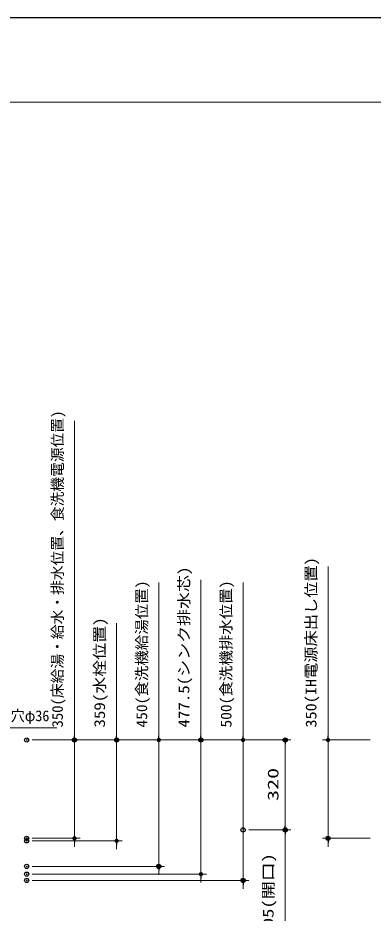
# Model space of a CAD drawing. Units: millimetres, scale not verified. Extents: x -9797 to 9797, y -4555 to 4555.
# Drawn here: x -5585 to -4321, y 1269 to 4455 of the extents above; entities that cross this region are included whole.
import ezdxf
from ezdxf.enums import TextEntityAlignment as Align

# ---------------------------------------------------------------- set-up
doc = ezdxf.new("R2010")
doc.units = ezdxf.units.MM
doc.header["$LTSCALE"] = 30
doc.header["$PDMODE"] = 32
doc.header["$PDSIZE"] = 15
for name, color, linetype, lineweight in [('0-0_0', 7, 'Continuous', 25), ('0-2_寸法ﾚｲﾔｰ', 30, 'Continuous', 13), ('0-3_DEFPOINTS', 7, 'Continuous', 25), ('0-5_図面枠', 3, 'Continuous', 15)]:
    doc.layers.add(name, color=color, linetype=linetype, lineweight=lineweight)
doc.styles.add('ＭＳ ゴシック', font='')
doc.styles.get('ＭＳ ゴシック').set_extended_font_data('MS Gothic')

# ---------------------------------------------------------------- blocks, each defined once
blk = doc.blocks.new('_DOT')
at = {"layer": '0-0_0', "color": 30}
blk.add_line((-15, 0), (-30, 0), dxfattribs=at)
for points in [[(0, 0), (-15, 0), (-14.88, 1.88)], [(0, 0), (-14.88, -1.88), (-15, 0)], [(0, 0), (-14.88, 1.88), (-14.53, 3.73)], [(0, 0), (-14.53, -3.73), (-14.88, -1.88)], [(0, 0), (-14.53, 3.73), (-13.95, 5.52)], [(0, 0), (-13.95, -5.52), (-14.53, -3.73)], [(0, 0), (-13.95, 5.52), (-13.14, 7.23)], [(0, 0), (-13.14, -7.23), (-13.95, -5.52)], [(0, 0), (-13.14, 7.23), (-12.14, 8.82)], [(0, 0), (-12.14, -8.82), (-13.14, -7.23)], [(0, 0), (-12.14, 8.82), (-10.93, 10.27)], [(0, 0), (-10.93, -10.27), (-12.14, -8.82)], [(0, 0), (-10.93, 10.27), (-9.56, 11.56)], [(0, 0), (-9.56, -11.56), (-10.93, -10.27)], [(0, 0), (-9.56, 11.56), (-8.04, 12.66)], [(0, 0), (-8.04, -12.66), (-9.56, -11.56)], [(0, 0), (-8.04, 12.66), (-6.39, 13.57)], [(0, 0), (-6.39, -13.57), (-8.04, -12.66)], [(0, 0), (-6.39, 13.57), (-4.64, 14.27)], [(0, 0), (-4.64, -14.27), (-6.39, -13.57)], [(0, 0), (-4.64, 14.27), (-2.81, 14.73)], [(0, 0), (-2.81, -14.73), (-4.64, -14.27)], [(0, 0), (-2.81, 14.73), (-0.94, 14.97)], [(0, 0), (-0.94, -14.97), (-2.81, -14.73)], [(0, 0), (-0.94, 14.97), (0.94, 14.97)], [(0, 0), (0.94, -14.97), (-0.94, -14.97)], [(0, 0), (0.94, 14.97), (2.81, 14.73)], [(0, 0), (2.81, 14.73), (4.64, 14.27)], [(0, 0), (4.64, 14.27), (6.39, 13.57)], [(0, 0), (6.39, 13.57), (8.04, 12.66)], [(0, 0), (8.04, 12.66), (9.56, 11.56)], [(0, 0), (9.56, 11.56), (10.93, 10.27)], [(0, 0), (10.93, 10.27), (12.14, 8.82)], [(0, 0), (12.14, 8.82), (13.14, 7.23)], [(0, 0), (13.14, 7.23), (13.95, 5.52)], [(0, 0), (13.95, 5.52), (14.53, 3.73)], [(0, 0), (14.53, 3.73), (14.88, 1.88)], [(0, 0), (14.88, 1.88), (15, 0)], [(0, 0), (2.81, -14.73), (0.94, -14.97)], [(0, 0), (4.64, -14.27), (2.81, -14.73)], [(0, 0), (6.39, -13.57), (4.64, -14.27)], [(0, 0), (8.04, -12.66), (6.39, -13.57)], [(0, 0), (9.56, -11.56), (8.04, -12.66)], [(0, 0), (10.93, -10.27), (9.56, -11.56)], [(0, 0), (12.14, -8.82), (10.93, -10.27)], [(0, 0), (13.14, -7.23), (12.14, -8.82)], [(0, 0), (13.95, -5.52), (13.14, -7.23)], [(0, 0), (14.53, -3.73), (13.95, -5.52)], [(0, 0), (14.88, -1.88), (14.53, -3.73)], [(0, 0), (15, 0), (14.88, -1.88)]]:
    blk.add_solid(points, dxfattribs=at)

msp = doc.modelspace()

# ---------------------------------------------------------------- linework, layer by layer
at = {"layer": '0-2_寸法ﾚｲﾔｰ'}
for p, q in [((-5383.51, 1885), (-5383.51, 3021.29)), ((-4481.2, 1885), (-4481.2, 2502.43)), ((-4933.51, 1885), (-4933.51, 2454.43)), ((-5083.51, 1885), (-5083.51, 2445.29)), ((-4783.51, 1885), (-4783.51, 2445.29)), ((-5233.51, 1885), (-5233.51, 2301.29)), ((-5383.51, 1900), (-5383.51, 1915)), ((-5233.51, 1900), (-5233.51, 1915)), ((-5083.51, 1900), (-5083.51, 1915)), ((-4933.51, 1900), (-4933.51, 1915)), ((-4783.51, 1900), (-4783.51, 1915)), ((-4481.2, 1900), (-4481.2, 1915)), ((-5533.51, 1885), (-5063.51, 1885)), ((-5533.51, 1885), (-4763.51, 1885)), ((-5533.51, 1885), (-5363.51, 1885)), ((-5533.51, 1885), (-4613.51, 1885)), ((-5533.51, 1885), (-5213.51, 1885)), ((-5533.51, 1885), (-4913.51, 1885)), ((-5383.51, 1535), (-5383.51, 1885)), ((-5233.51, 1526), (-5233.51, 1885)), ((-5083.51, 1885), (-5083.51, 1435)), ((-4933.51, 1407.5), (-4933.51, 1885)), ((-4783.51, 1885), (-4783.51, 1385)), ((-4331.2, 1885), (-4501.2, 1885)), ((-4481.2, 1885), (-4481.2, 1535)), ((-4633.51, 1580), (-4633.51, 1870)), ((-4763.51, 1565), (-4613.51, 1565)), ((-4763.51, 1565), (-4613.51, 1565)), ((-5533.51, 1535), (-5363.51, 1535)), ((-4633.51, 1085), (-4633.51, 1550)), ((-4331.2, 1535), (-4501.2, 1535)), ((-5533.51, 1526), (-5213.51, 1526)), ((-5383.51, 1520), (-5383.51, 1505)), ((-5233.51, 1511), (-5233.51, 1496)), ((-4481.2, 1520), (-4481.2, 1505)), ((-5533.51, 1435), (-5063.51, 1435)), ((-5533.51, 1407.5), (-4913.51, 1407.5)), ((-5083.51, 1420), (-5083.51, 1405)), ((-5533.51, 1385), (-4763.51, 1385)), ((-4933.51, 1392.5), (-4933.51, 1377.5)), ((-4783.51, 1370), (-4783.51, 1355))]:
    msp.add_line(p, q, dxfattribs=at)
msp.add_lwpolyline([(-5446.36, 1927.69), (-5713.33, 1927.69), (-5857.81, 1539.87)], dxfattribs=at)
at = {"layer": '0-3_DEFPOINTS'}
msp.add_line((2902.77, 4455), (-9697.23, 4455), dxfattribs=at)
for p in [(-5553.51, 1885), (-5383.51, 1885), (-5233.51, 1885), (-4933.51, 1885), (-4633.51, 1885), (-4783.51, 1565), (-4633.51, 1565), (-5553.51, 1535), (-5553.51, 1526), (-4481.2, 1535), (-5553.51, 1435), (-5083.51, 1435), (-5553.51, 1407.5), (-5553.51, 1385), (-4783.51, 1385)]:
    msp.add_point(p, dxfattribs=at)
at = {"layer": '0-5_図面枠'}
msp.add_lwpolyline([(-9397.23, -4155), (2602.77, -4155), (2602.77, 4155), (-9397.23, 4155)], close=True, dxfattribs=at)

# ---------------------------------------------------------------- block references
at = {"layer": '0-2_寸法ﾚｲﾔｰ', "xscale": 0.5, "yscale": 0.5}
for p, rotation in [((-5383.51, 1885), 270), ((-5233.51, 1885), 270), ((-5083.51, 1885), 270), ((-4933.51, 1885), 270), ((-4783.51, 1885), 270), ((-4633.51, 1885), 90), ((-4481.2, 1885), 270), ((-4633.51, 1565), 270), ((-4633.51, 1565), 90), ((-5383.51, 1535), 90), ((-5233.51, 1526), 90), ((-4481.2, 1535), 90), ((-5083.51, 1435), 90), ((-4933.51, 1407.5), 90), ((-4783.51, 1385), 90)]:
    msp.add_blockref('_DOT', p, dxfattribs=dict(at, rotation=rotation))

# ---------------------------------------------------------------- texts
at = {"layer": '0-2_寸法ﾚｲﾔｰ', "style": 'ＭＳ ゴシック'}
msp.add_text('350(床給湯・給水・排水位置、食洗機電源位置)', height=38.48, rotation=90, dxfattribs=at).set_placement((-5413.26, 1929.29), align=Align.BOTTOM_LEFT)
for s, height, width, p in [('350(IH電源床出し位置)', 38.49, 1.1, (-4510.94, 1929.29)), ('477.5(シンク排水芯)', 38.48, 1.15, (-4963.26, 1929.29)), ('450(食洗機給湯位置)', 38.48, 1.05, (-5113.26, 1929.29)), ('500(食洗機排水位置)', 38.48, 1.05, (-4813.26, 1929.29)), ('359(水栓位置)', 38.49, 1.15, (-5263.26, 1929.29)), ('320', 38.49, 1.5, (-4646.11, 1667.86)), ('495(開口)', 38.49, 1.25, (-4663.26, 1186.64))]:
    msp.add_text(s, height=height, rotation=90, dxfattribs=dict(at, width=width)).set_placement(p, align=Align.BOTTOM_LEFT)
at = {"layer": '0-2_寸法ﾚｲﾔｰ', "color": 7, "style": 'ＭＳ ゴシック', "width": 0.95}
msp.add_text('水栓穴φ36', height=38.48, dxfattribs=at).set_placement((-5709.98, 1940.29), align=Align.BOTTOM_LEFT)

doc.saveas('drawing.dxf')
